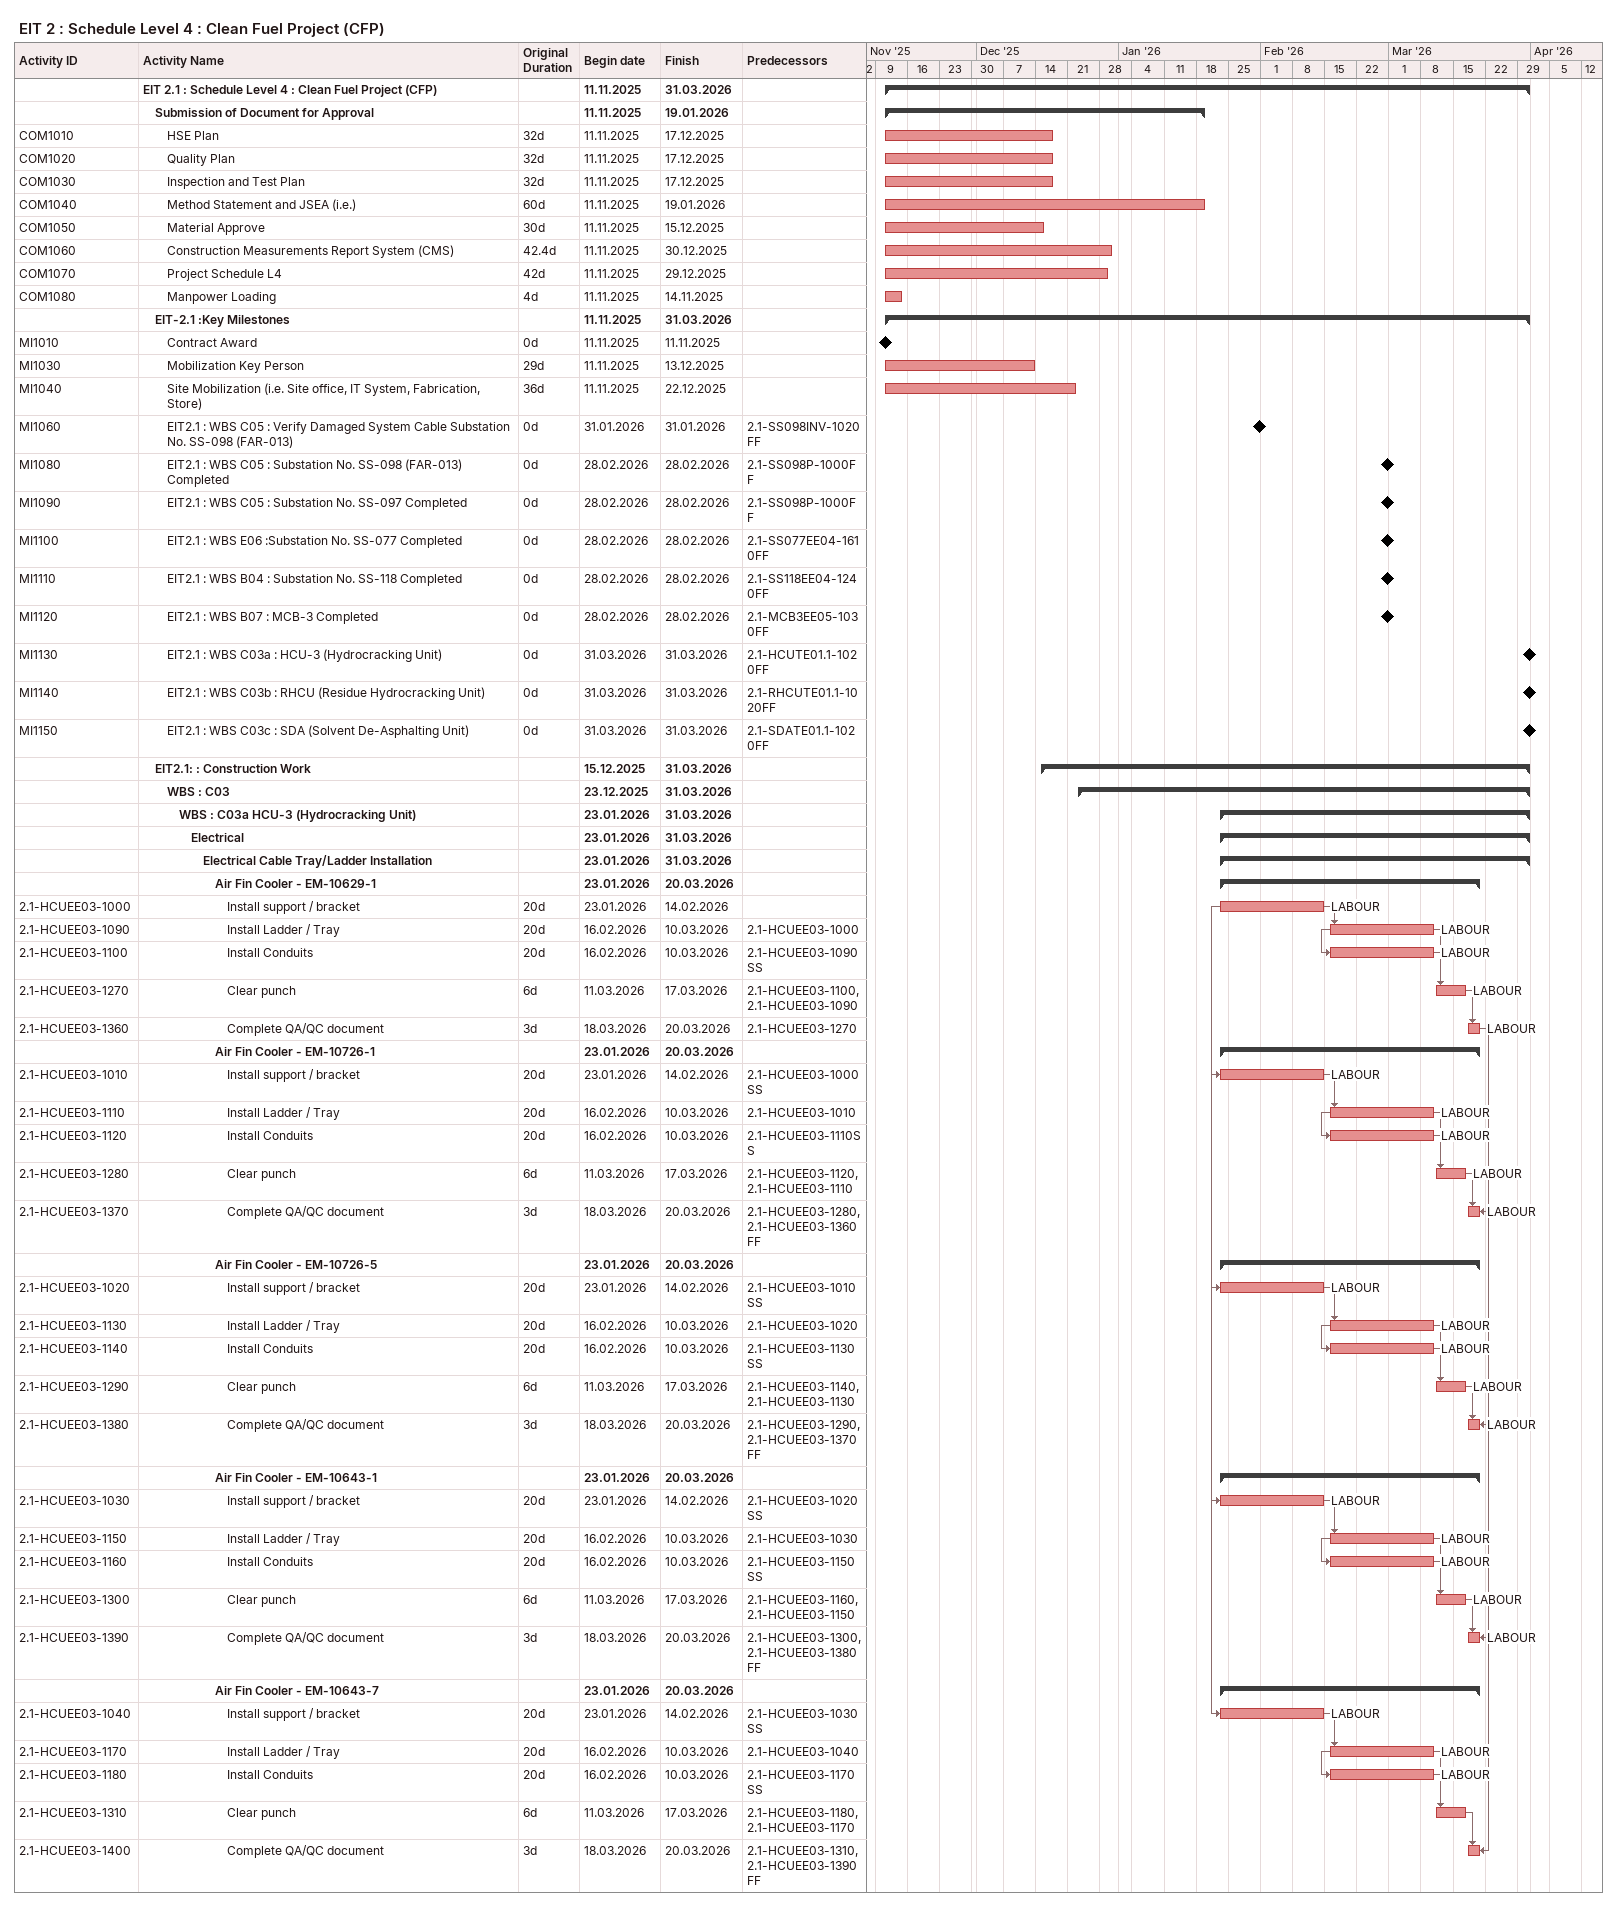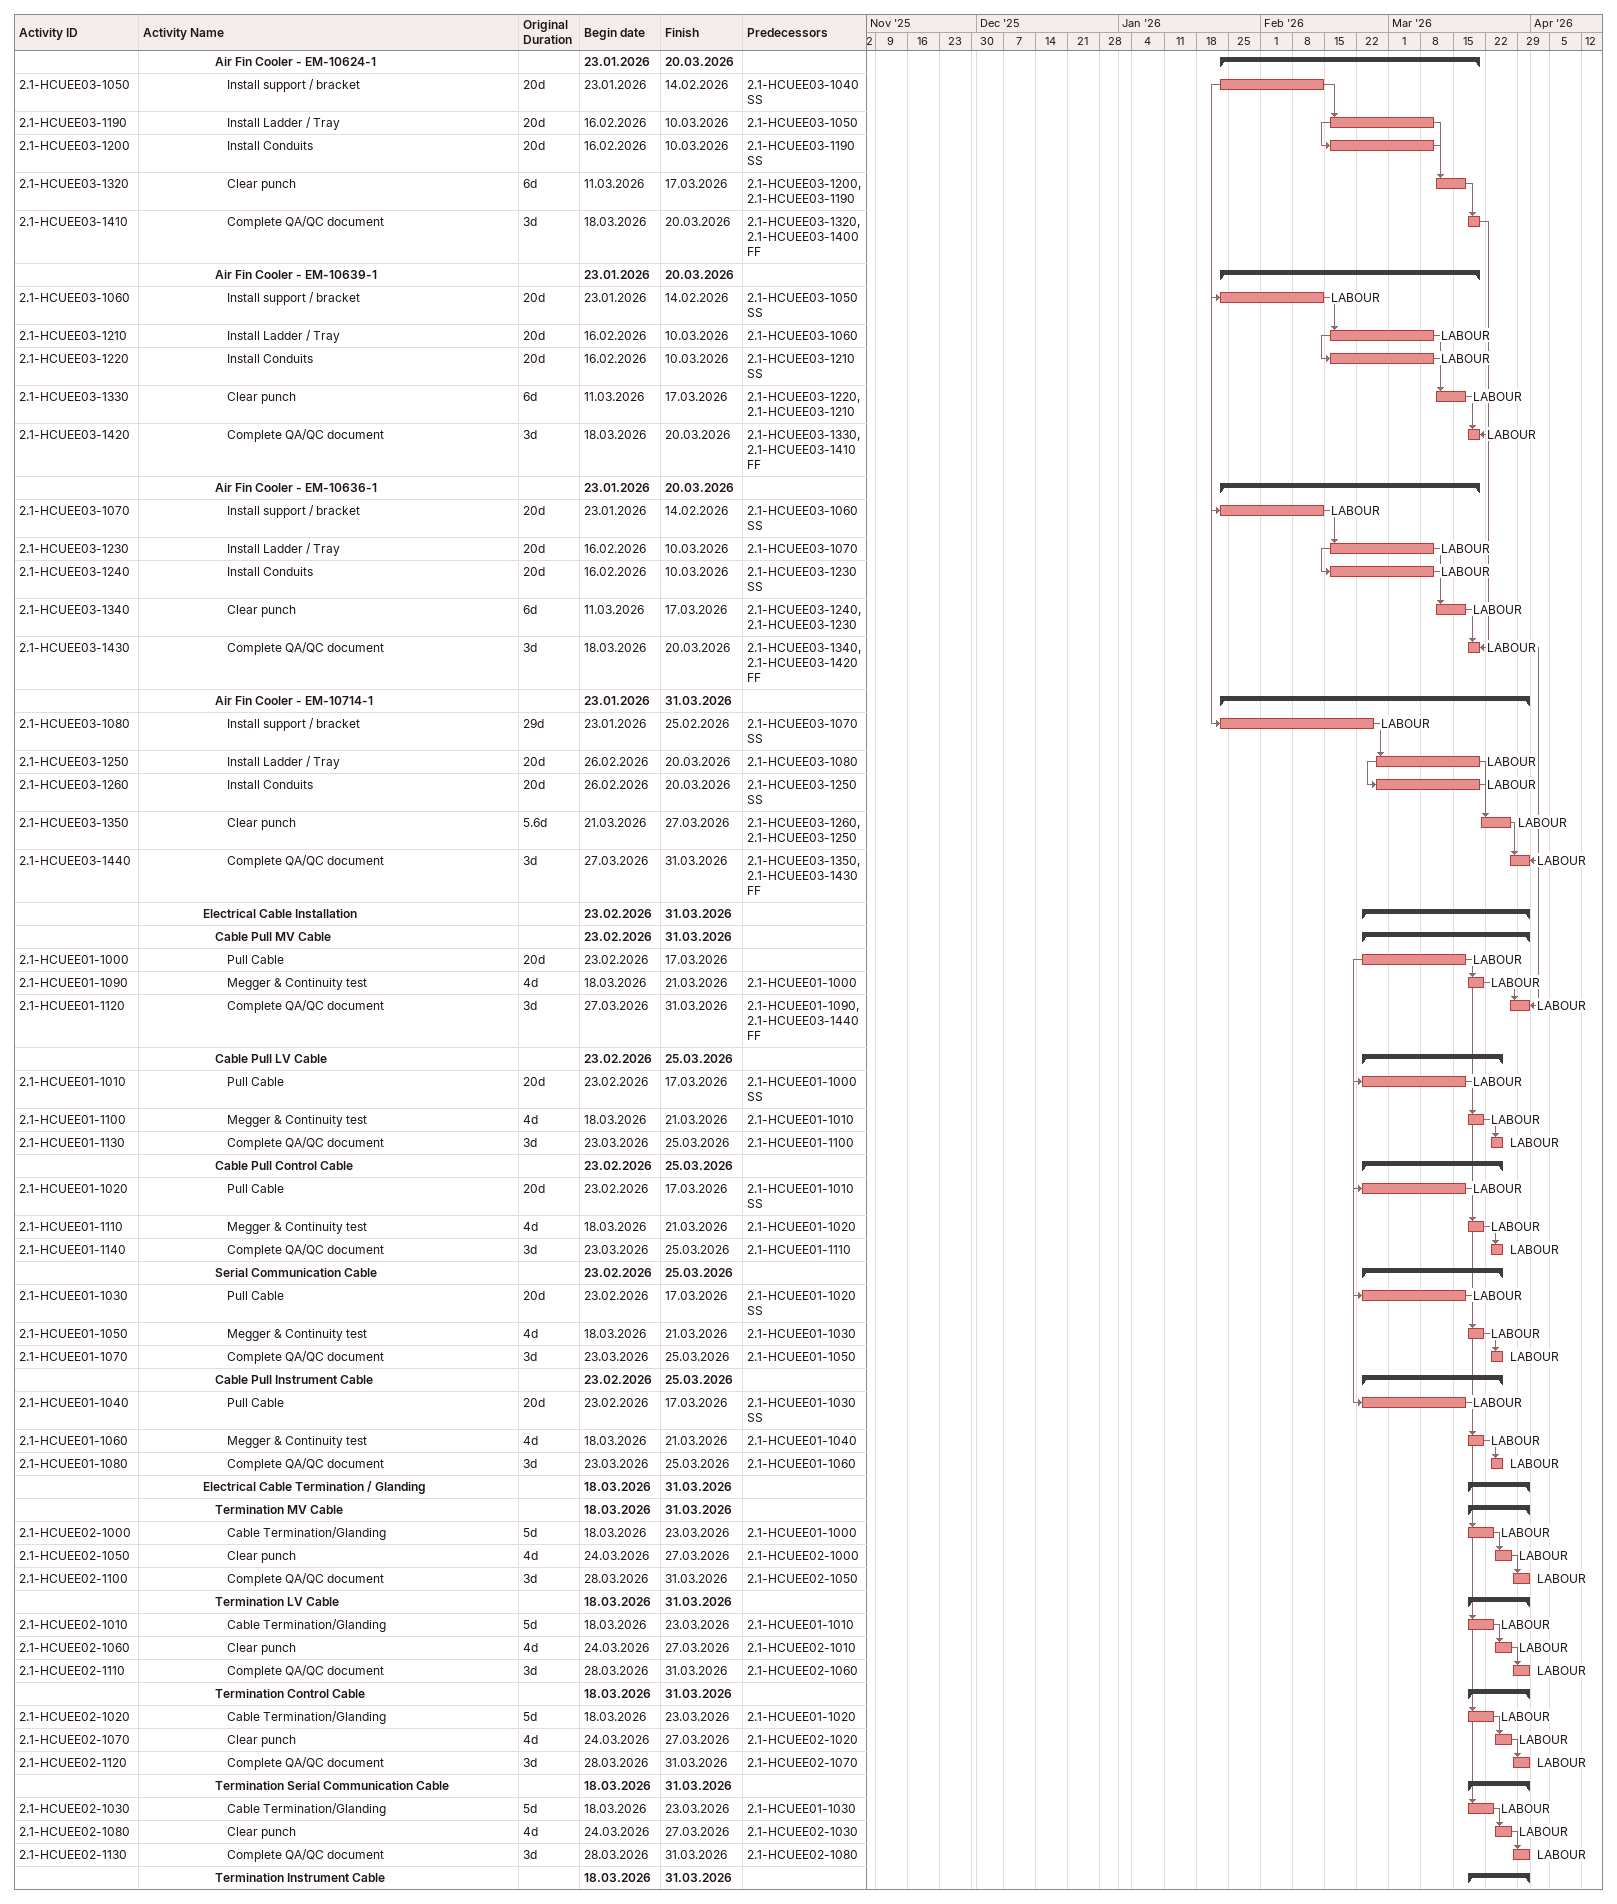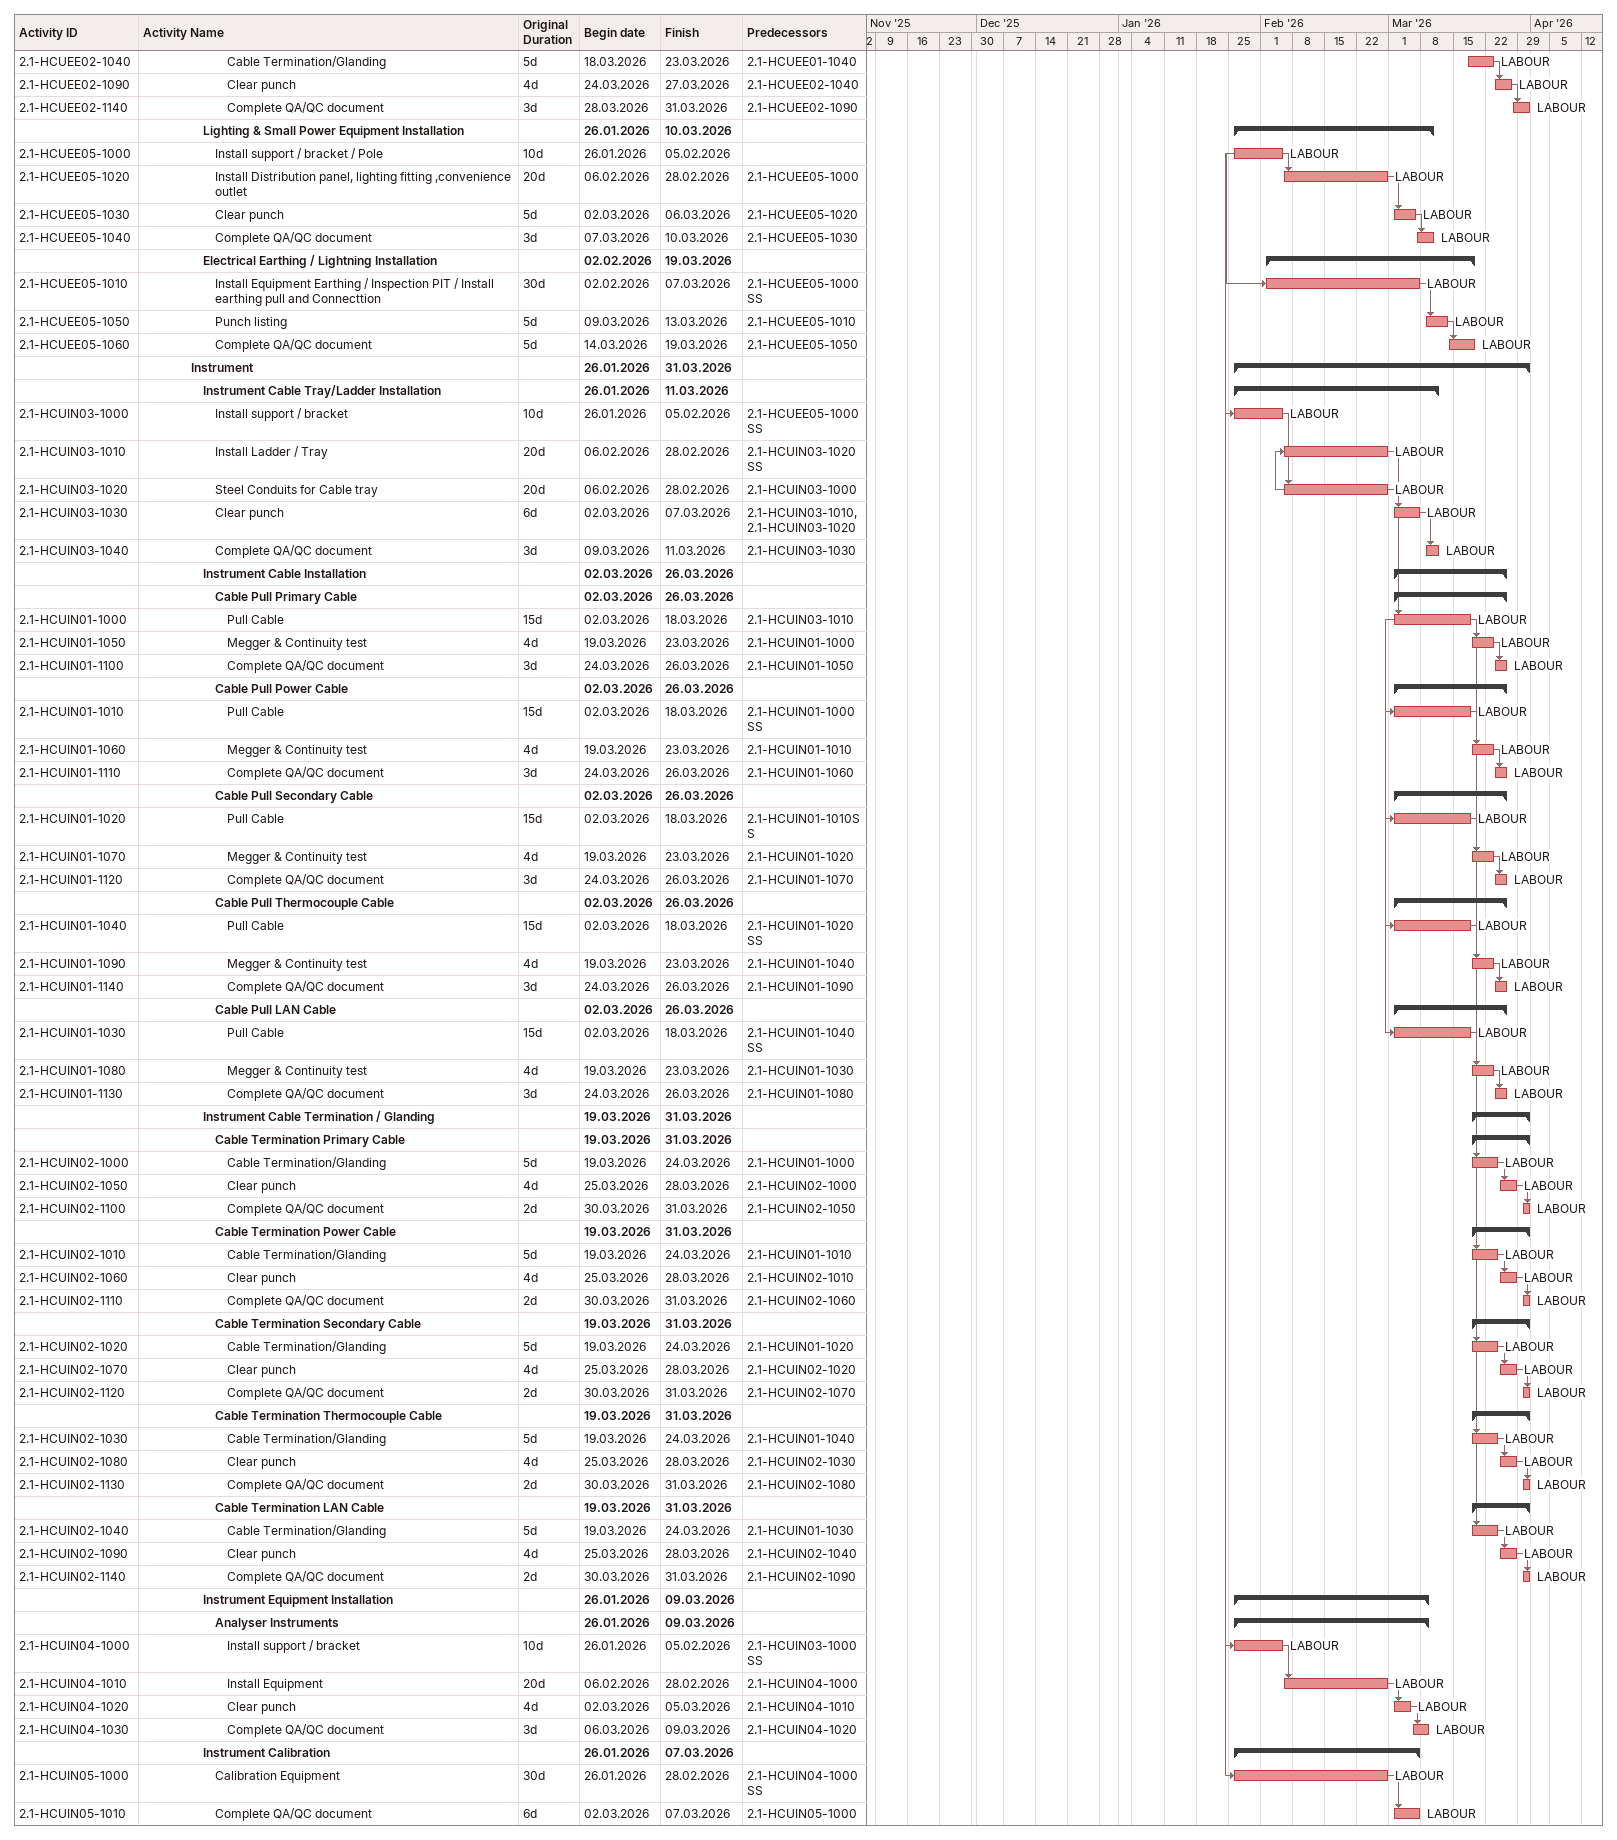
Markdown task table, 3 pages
EIT 2 : Schedule Level 4 : Clean Fuel Project (CFP)

| ID | Level | Task | Original duration | Start | Finish | Predecessors | Resources |
|---|---|---|---|---|---|---|---|
|  | 1 | **EIT 2.1 : Schedule Level 4 : Clean Fuel Project (CFP)** |  | 2025-11-11 | 2026-03-31 |  |  |
|  | 2 | **Submission of Document for Approval** |  | 2025-11-11 | 2026-01-19 |  |  |
| COM1010 | 3 | HSE Plan | 32d | 2025-11-11 | 2025-12-17 |  |  |
| COM1020 | 3 | Quality Plan | 32d | 2025-11-11 | 2025-12-17 |  |  |
| COM1030 | 3 | Inspection and Test Plan | 32d | 2025-11-11 | 2025-12-17 |  |  |
| COM1040 | 3 | Method Statement and JSEA (i.e.) | 60d | 2025-11-11 | 2026-01-19 |  |  |
| COM1050 | 3 | Material Approve | 30d | 2025-11-11 | 2025-12-15 |  |  |
| COM1060 | 3 | Construction Measurements Report System (CMS) | 42.4d | 2025-11-11 | 2025-12-30 |  |  |
| COM1070 | 3 | Project Schedule L4 | 42d | 2025-11-11 | 2025-12-29 |  |  |
| COM1080 | 3 | Manpower Loading | 4d | 2025-11-11 | 2025-11-14 |  |  |
|  | 2 | **EIT-2.1 :Key Milestones** |  | 2025-11-11 | 2026-03-31 |  |  |
| MI1010 | 3 | Contract Award | 0d | 2025-11-11 | 2025-11-11 |  |  |
| MI1030 | 3 | Mobilization Key Person | 29d | 2025-11-11 | 2025-12-13 |  |  |
| MI1040 | 3 | Site Mobilization (i.e. Site office, IT System, Fabrication, Store) | 36d | 2025-11-11 | 2025-12-22 |  |  |
| MI1060 | 3 | EIT2.1 : WBS C05 : Verify Damaged System Cable Substation No. SS-098 (FAR-013) | 0d | 2026-01-31 | 2026-01-31 | 2.1-SS098INV-1020FF |  |
| MI1080 | 3 | EIT2.1 : WBS C05 : Substation No. SS-098 (FAR-013) Completed | 0d | 2026-02-28 | 2026-02-28 | 2.1-SS098P-1000FF |  |
| MI1090 | 3 | EIT2.1 : WBS C05 : Substation No. SS-097 Completed | 0d | 2026-02-28 | 2026-02-28 | 2.1-SS098P-1000FF |  |
| MI1100 | 3 | EIT2.1 : WBS E06 :Substation No. SS-077 Completed | 0d | 2026-02-28 | 2026-02-28 | 2.1-SS077EE04-1610FF |  |
| MI1110 | 3 | EIT2.1 : WBS B04 : Substation No. SS-118 Completed | 0d | 2026-02-28 | 2026-02-28 | 2.1-SS118EE04-1240FF |  |
| MI1120 | 3 | EIT2.1 : WBS B07 : MCB-3 Completed | 0d | 2026-02-28 | 2026-02-28 | 2.1-MCB3EE05-1030FF |  |
| MI1130 | 3 | EIT2.1 : WBS C03a : HCU-3 (Hydrocracking Unit) | 0d | 2026-03-31 | 2026-03-31 | 2.1-HCUTE01.1-1020FF |  |
| MI1140 | 3 | EIT2.1 : WBS C03b : RHCU (Residue Hydrocracking Unit) | 0d | 2026-03-31 | 2026-03-31 | 2.1-RHCUTE01.1-1020FF |  |
| MI1150 | 3 | EIT2.1 : WBS C03c : SDA (Solvent De-Asphalting Unit) | 0d | 2026-03-31 | 2026-03-31 | 2.1-SDATE01.1-1020FF |  |
|  | 2 | **EIT2.1: : Construction Work** |  | 2025-12-15 | 2026-03-31 |  |  |
|  | 3 | **WBS : C03** |  | 2025-12-23 | 2026-03-31 |  |  |
|  | 4 | **WBS : C03a HCU-3 (Hydrocracking Unit)** |  | 2026-01-23 | 2026-03-31 |  |  |
|  | 5 | **Electrical** |  | 2026-01-23 | 2026-03-31 |  |  |
|  | 6 | **Electrical Cable Tray/Ladder Installation** |  | 2026-01-23 | 2026-03-31 |  |  |
|  | 7 | **Air Fin Cooler - EM-10629-1** |  | 2026-01-23 | 2026-03-20 |  |  |
| 2.1-HCUEE03-1000 | 8 | Install support / bracket | 20d | 2026-01-23 | 2026-02-14 |  | LABOUR |
| 2.1-HCUEE03-1090 | 8 | Install Ladder / Tray | 20d | 2026-02-16 | 2026-03-10 | 2.1-HCUEE03-1000 | LABOUR |
| 2.1-HCUEE03-1100 | 8 | Install Conduits | 20d | 2026-02-16 | 2026-03-10 | 2.1-HCUEE03-1090SS | LABOUR |
| 2.1-HCUEE03-1270 | 8 | Clear punch | 6d | 2026-03-11 | 2026-03-17 | 2.1-HCUEE03-1100, 2.1-HCUEE03-1090 | LABOUR |
| 2.1-HCUEE03-1360 | 8 | Complete QA/QC document | 3d | 2026-03-18 | 2026-03-20 | 2.1-HCUEE03-1270 | LABOUR |
|  | 7 | **Air Fin Cooler - EM-10726-1** |  | 2026-01-23 | 2026-03-20 |  |  |
| 2.1-HCUEE03-1010 | 8 | Install support / bracket | 20d | 2026-01-23 | 2026-02-14 | 2.1-HCUEE03-1000SS | LABOUR |
| 2.1-HCUEE03-1110 | 8 | Install Ladder / Tray | 20d | 2026-02-16 | 2026-03-10 | 2.1-HCUEE03-1010 | LABOUR |
| 2.1-HCUEE03-1120 | 8 | Install Conduits | 20d | 2026-02-16 | 2026-03-10 | 2.1-HCUEE03-1110SS | LABOUR |
| 2.1-HCUEE03-1280 | 8 | Clear punch | 6d | 2026-03-11 | 2026-03-17 | 2.1-HCUEE03-1120, 2.1-HCUEE03-1110 | LABOUR |
| 2.1-HCUEE03-1370 | 8 | Complete QA/QC document | 3d | 2026-03-18 | 2026-03-20 | 2.1-HCUEE03-1280, 2.1-HCUEE03-1360FF | LABOUR |
|  | 7 | **Air Fin Cooler - EM-10726-5** |  | 2026-01-23 | 2026-03-20 |  |  |
| 2.1-HCUEE03-1020 | 8 | Install support / bracket | 20d | 2026-01-23 | 2026-02-14 | 2.1-HCUEE03-1010SS | LABOUR |
| 2.1-HCUEE03-1130 | 8 | Install Ladder / Tray | 20d | 2026-02-16 | 2026-03-10 | 2.1-HCUEE03-1020 | LABOUR |
| 2.1-HCUEE03-1140 | 8 | Install Conduits | 20d | 2026-02-16 | 2026-03-10 | 2.1-HCUEE03-1130SS | LABOUR |
| 2.1-HCUEE03-1290 | 8 | Clear punch | 6d | 2026-03-11 | 2026-03-17 | 2.1-HCUEE03-1140, 2.1-HCUEE03-1130 | LABOUR |
| 2.1-HCUEE03-1380 | 8 | Complete QA/QC document | 3d | 2026-03-18 | 2026-03-20 | 2.1-HCUEE03-1290, 2.1-HCUEE03-1370FF | LABOUR |
|  | 7 | **Air Fin Cooler - EM-10643-1** |  | 2026-01-23 | 2026-03-20 |  |  |
| 2.1-HCUEE03-1030 | 8 | Install support / bracket | 20d | 2026-01-23 | 2026-02-14 | 2.1-HCUEE03-1020SS | LABOUR |
| 2.1-HCUEE03-1150 | 8 | Install Ladder / Tray | 20d | 2026-02-16 | 2026-03-10 | 2.1-HCUEE03-1030 | LABOUR |
| 2.1-HCUEE03-1160 | 8 | Install Conduits | 20d | 2026-02-16 | 2026-03-10 | 2.1-HCUEE03-1150SS | LABOUR |
| 2.1-HCUEE03-1300 | 8 | Clear punch | 6d | 2026-03-11 | 2026-03-17 | 2.1-HCUEE03-1160, 2.1-HCUEE03-1150 | LABOUR |
| 2.1-HCUEE03-1390 | 8 | Complete QA/QC document | 3d | 2026-03-18 | 2026-03-20 | 2.1-HCUEE03-1300, 2.1-HCUEE03-1380FF | LABOUR |
|  | 7 | **Air Fin Cooler - EM-10643-7** |  | 2026-01-23 | 2026-03-20 |  |  |
| 2.1-HCUEE03-1040 | 8 | Install support / bracket | 20d | 2026-01-23 | 2026-02-14 | 2.1-HCUEE03-1030SS | LABOUR |
| 2.1-HCUEE03-1170 | 8 | Install Ladder / Tray | 20d | 2026-02-16 | 2026-03-10 | 2.1-HCUEE03-1040 | LABOUR |
| 2.1-HCUEE03-1180 | 8 | Install Conduits | 20d | 2026-02-16 | 2026-03-10 | 2.1-HCUEE03-1170SS | LABOUR |
| 2.1-HCUEE03-1310 | 8 | Clear punch | 6d | 2026-03-11 | 2026-03-17 | 2.1-HCUEE03-1180, 2.1-HCUEE03-1170 |  |
| 2.1-HCUEE03-1400 | 8 | Complete QA/QC document | 3d | 2026-03-18 | 2026-03-20 | 2.1-HCUEE03-1310, 2.1-HCUEE03-1390FF |  |
|  | 7 | **Air Fin Cooler - EM-10624-1** |  | 2026-01-23 | 2026-03-20 |  |  |
| 2.1-HCUEE03-1050 | 8 | Install support / bracket | 20d | 2026-01-23 | 2026-02-14 | 2.1-HCUEE03-1040SS |  |
| 2.1-HCUEE03-1190 | 8 | Install Ladder / Tray | 20d | 2026-02-16 | 2026-03-10 | 2.1-HCUEE03-1050 |  |
| 2.1-HCUEE03-1200 | 8 | Install Conduits | 20d | 2026-02-16 | 2026-03-10 | 2.1-HCUEE03-1190SS |  |
| 2.1-HCUEE03-1320 | 8 | Clear punch | 6d | 2026-03-11 | 2026-03-17 | 2.1-HCUEE03-1200, 2.1-HCUEE03-1190 |  |
| 2.1-HCUEE03-1410 | 8 | Complete QA/QC document | 3d | 2026-03-18 | 2026-03-20 | 2.1-HCUEE03-1320, 2.1-HCUEE03-1400FF |  |
|  | 7 | **Air Fin Cooler - EM-10639-1** |  | 2026-01-23 | 2026-03-20 |  |  |
| 2.1-HCUEE03-1060 | 8 | Install support / bracket | 20d | 2026-01-23 | 2026-02-14 | 2.1-HCUEE03-1050SS | LABOUR |
| 2.1-HCUEE03-1210 | 8 | Install Ladder / Tray | 20d | 2026-02-16 | 2026-03-10 | 2.1-HCUEE03-1060 | LABOUR |
| 2.1-HCUEE03-1220 | 8 | Install Conduits | 20d | 2026-02-16 | 2026-03-10 | 2.1-HCUEE03-1210SS | LABOUR |
| 2.1-HCUEE03-1330 | 8 | Clear punch | 6d | 2026-03-11 | 2026-03-17 | 2.1-HCUEE03-1220, 2.1-HCUEE03-1210 | LABOUR |
| 2.1-HCUEE03-1420 | 8 | Complete QA/QC document | 3d | 2026-03-18 | 2026-03-20 | 2.1-HCUEE03-1330, 2.1-HCUEE03-1410FF | LABOUR |
|  | 7 | **Air Fin Cooler - EM-10636-1** |  | 2026-01-23 | 2026-03-20 |  |  |
| 2.1-HCUEE03-1070 | 8 | Install support / bracket | 20d | 2026-01-23 | 2026-02-14 | 2.1-HCUEE03-1060SS | LABOUR |
| 2.1-HCUEE03-1230 | 8 | Install Ladder / Tray | 20d | 2026-02-16 | 2026-03-10 | 2.1-HCUEE03-1070 | LABOUR |
| 2.1-HCUEE03-1240 | 8 | Install Conduits | 20d | 2026-02-16 | 2026-03-10 | 2.1-HCUEE03-1230SS | LABOUR |
| 2.1-HCUEE03-1340 | 8 | Clear punch | 6d | 2026-03-11 | 2026-03-17 | 2.1-HCUEE03-1240, 2.1-HCUEE03-1230 | LABOUR |
| 2.1-HCUEE03-1430 | 8 | Complete QA/QC document | 3d | 2026-03-18 | 2026-03-20 | 2.1-HCUEE03-1340, 2.1-HCUEE03-1420FF | LABOUR |
|  | 7 | **Air Fin Cooler - EM-10714-1** |  | 2026-01-23 | 2026-03-31 |  |  |
| 2.1-HCUEE03-1080 | 8 | Install support / bracket | 29d | 2026-01-23 | 2026-02-25 | 2.1-HCUEE03-1070SS | LABOUR |
| 2.1-HCUEE03-1250 | 8 | Install Ladder / Tray | 20d | 2026-02-26 | 2026-03-20 | 2.1-HCUEE03-1080 | LABOUR |
| 2.1-HCUEE03-1260 | 8 | Install Conduits | 20d | 2026-02-26 | 2026-03-20 | 2.1-HCUEE03-1250SS | LABOUR |
| 2.1-HCUEE03-1350 | 8 | Clear punch | 5.6d | 2026-03-21 | 2026-03-27 | 2.1-HCUEE03-1260, 2.1-HCUEE03-1250 | LABOUR |
| 2.1-HCUEE03-1440 | 8 | Complete QA/QC document | 3d | 2026-03-27 | 2026-03-31 | 2.1-HCUEE03-1350, 2.1-HCUEE03-1430FF | LABOUR |
|  | 6 | **Electrical Cable Installation** |  | 2026-02-23 | 2026-03-31 |  |  |
|  | 7 | **Cable Pull MV Cable** |  | 2026-02-23 | 2026-03-31 |  |  |
| 2.1-HCUEE01-1000 | 8 | Pull Cable | 20d | 2026-02-23 | 2026-03-17 |  | LABOUR |
| 2.1-HCUEE01-1090 | 8 | Megger & Continuity test | 4d | 2026-03-18 | 2026-03-21 | 2.1-HCUEE01-1000 | LABOUR |
| 2.1-HCUEE01-1120 | 8 | Complete QA/QC document | 3d | 2026-03-27 | 2026-03-31 | 2.1-HCUEE01-1090, 2.1-HCUEE03-1440FF | LABOUR |
|  | 7 | **Cable Pull LV Cable** |  | 2026-02-23 | 2026-03-25 |  |  |
| 2.1-HCUEE01-1010 | 8 | Pull Cable | 20d | 2026-02-23 | 2026-03-17 | 2.1-HCUEE01-1000SS | LABOUR |
| 2.1-HCUEE01-1100 | 8 | Megger & Continuity test | 4d | 2026-03-18 | 2026-03-21 | 2.1-HCUEE01-1010 | LABOUR |
| 2.1-HCUEE01-1130 | 8 | Complete QA/QC document | 3d | 2026-03-23 | 2026-03-25 | 2.1-HCUEE01-1100 | LABOUR |
|  | 7 | **Cable Pull Control Cable** |  | 2026-02-23 | 2026-03-25 |  |  |
| 2.1-HCUEE01-1020 | 8 | Pull Cable | 20d | 2026-02-23 | 2026-03-17 | 2.1-HCUEE01-1010SS | LABOUR |
| 2.1-HCUEE01-1110 | 8 | Megger & Continuity test | 4d | 2026-03-18 | 2026-03-21 | 2.1-HCUEE01-1020 | LABOUR |
| 2.1-HCUEE01-1140 | 8 | Complete QA/QC document | 3d | 2026-03-23 | 2026-03-25 | 2.1-HCUEE01-1110 | LABOUR |
|  | 7 | **Serial Communication Cable** |  | 2026-02-23 | 2026-03-25 |  |  |
| 2.1-HCUEE01-1030 | 8 | Pull Cable | 20d | 2026-02-23 | 2026-03-17 | 2.1-HCUEE01-1020SS | LABOUR |
| 2.1-HCUEE01-1050 | 8 | Megger & Continuity test | 4d | 2026-03-18 | 2026-03-21 | 2.1-HCUEE01-1030 | LABOUR |
| 2.1-HCUEE01-1070 | 8 | Complete QA/QC document | 3d | 2026-03-23 | 2026-03-25 | 2.1-HCUEE01-1050 | LABOUR |
|  | 7 | **Cable Pull Instrument Cable** |  | 2026-02-23 | 2026-03-25 |  |  |
| 2.1-HCUEE01-1040 | 8 | Pull Cable | 20d | 2026-02-23 | 2026-03-17 | 2.1-HCUEE01-1030SS | LABOUR |
| 2.1-HCUEE01-1060 | 8 | Megger & Continuity test | 4d | 2026-03-18 | 2026-03-21 | 2.1-HCUEE01-1040 | LABOUR |
| 2.1-HCUEE01-1080 | 8 | Complete QA/QC document | 3d | 2026-03-23 | 2026-03-25 | 2.1-HCUEE01-1060 | LABOUR |
|  | 6 | **Electrical Cable Termination / Glanding** |  | 2026-03-18 | 2026-03-31 |  |  |
|  | 7 | **Termination MV Cable** |  | 2026-03-18 | 2026-03-31 |  |  |
| 2.1-HCUEE02-1000 | 8 | Cable Termination/Glanding | 5d | 2026-03-18 | 2026-03-23 | 2.1-HCUEE01-1000 | LABOUR |
| 2.1-HCUEE02-1050 | 8 | Clear punch | 4d | 2026-03-24 | 2026-03-27 | 2.1-HCUEE02-1000 | LABOUR |
| 2.1-HCUEE02-1100 | 8 | Complete QA/QC document | 3d | 2026-03-28 | 2026-03-31 | 2.1-HCUEE02-1050 | LABOUR |
|  | 7 | **Termination LV Cable** |  | 2026-03-18 | 2026-03-31 |  |  |
| 2.1-HCUEE02-1010 | 8 | Cable Termination/Glanding | 5d | 2026-03-18 | 2026-03-23 | 2.1-HCUEE01-1010 | LABOUR |
| 2.1-HCUEE02-1060 | 8 | Clear punch | 4d | 2026-03-24 | 2026-03-27 | 2.1-HCUEE02-1010 | LABOUR |
| 2.1-HCUEE02-1110 | 8 | Complete QA/QC document | 3d | 2026-03-28 | 2026-03-31 | 2.1-HCUEE02-1060 | LABOUR |
|  | 7 | **Termination Control Cable** |  | 2026-03-18 | 2026-03-31 |  |  |
| 2.1-HCUEE02-1020 | 8 | Cable Termination/Glanding | 5d | 2026-03-18 | 2026-03-23 | 2.1-HCUEE01-1020 | LABOUR |
| 2.1-HCUEE02-1070 | 8 | Clear punch | 4d | 2026-03-24 | 2026-03-27 | 2.1-HCUEE02-1020 | LABOUR |
| 2.1-HCUEE02-1120 | 8 | Complete QA/QC document | 3d | 2026-03-28 | 2026-03-31 | 2.1-HCUEE02-1070 | LABOUR |
|  | 7 | **Termination Serial Communication Cable** |  | 2026-03-18 | 2026-03-31 |  |  |
| 2.1-HCUEE02-1030 | 8 | Cable Termination/Glanding | 5d | 2026-03-18 | 2026-03-23 | 2.1-HCUEE01-1030 | LABOUR |
| 2.1-HCUEE02-1080 | 8 | Clear punch | 4d | 2026-03-24 | 2026-03-27 | 2.1-HCUEE02-1030 | LABOUR |
| 2.1-HCUEE02-1130 | 8 | Complete QA/QC document | 3d | 2026-03-28 | 2026-03-31 | 2.1-HCUEE02-1080 | LABOUR |
|  | 7 | **Termination Instrument Cable** |  | 2026-03-18 | 2026-03-31 |  |  |
| 2.1-HCUEE02-1040 | 8 | Cable Termination/Glanding | 5d | 2026-03-18 | 2026-03-23 | 2.1-HCUEE01-1040 | LABOUR |
| 2.1-HCUEE02-1090 | 8 | Clear punch | 4d | 2026-03-24 | 2026-03-27 | 2.1-HCUEE02-1040 | LABOUR |
| 2.1-HCUEE02-1140 | 8 | Complete QA/QC document | 3d | 2026-03-28 | 2026-03-31 | 2.1-HCUEE02-1090 | LABOUR |
|  | 6 | **Lighting & Small Power Equipment Installation** |  | 2026-01-26 | 2026-03-10 |  |  |
| 2.1-HCUEE05-1000 | 7 | Install support / bracket / Pole | 10d | 2026-01-26 | 2026-02-05 |  | LABOUR |
| 2.1-HCUEE05-1020 | 7 | Install Distribution panel, lighting fitting ,convenience outlet | 20d | 2026-02-06 | 2026-02-28 | 2.1-HCUEE05-1000 | LABOUR |
| 2.1-HCUEE05-1030 | 7 | Clear punch | 5d | 2026-03-02 | 2026-03-06 | 2.1-HCUEE05-1020 | LABOUR |
| 2.1-HCUEE05-1040 | 7 | Complete QA/QC document | 3d | 2026-03-07 | 2026-03-10 | 2.1-HCUEE05-1030 | LABOUR |
|  | 6 | **Electrical Earthing / Lightning Installation** |  | 2026-02-02 | 2026-03-19 |  |  |
| 2.1-HCUEE05-1010 | 7 | Install Equipment Earthing / Inspection PIT / Install earthing pull and Connecttion | 30d | 2026-02-02 | 2026-03-07 | 2.1-HCUEE05-1000SS | LABOUR |
| 2.1-HCUEE05-1050 | 7 | Punch listing | 5d | 2026-03-09 | 2026-03-13 | 2.1-HCUEE05-1010 | LABOUR |
| 2.1-HCUEE05-1060 | 7 | Complete QA/QC document | 5d | 2026-03-14 | 2026-03-19 | 2.1-HCUEE05-1050 | LABOUR |
|  | 5 | **Instrument** |  | 2026-01-26 | 2026-03-31 |  |  |
|  | 6 | **Instrument Cable Tray/Ladder Installation** |  | 2026-01-26 | 2026-03-11 |  |  |
| 2.1-HCUIN03-1000 | 7 | Install support / bracket | 10d | 2026-01-26 | 2026-02-05 | 2.1-HCUEE05-1000SS | LABOUR |
| 2.1-HCUIN03-1010 | 7 | Install Ladder / Tray | 20d | 2026-02-06 | 2026-02-28 | 2.1-HCUIN03-1020SS | LABOUR |
| 2.1-HCUIN03-1020 | 7 | Steel Conduits for Cable tray | 20d | 2026-02-06 | 2026-02-28 | 2.1-HCUIN03-1000 | LABOUR |
| 2.1-HCUIN03-1030 | 7 | Clear punch | 6d | 2026-03-02 | 2026-03-07 | 2.1-HCUIN03-1010, 2.1-HCUIN03-1020 | LABOUR |
| 2.1-HCUIN03-1040 | 7 | Complete QA/QC document | 3d | 2026-03-09 | 2026-03-11 | 2.1-HCUIN03-1030 | LABOUR |
|  | 6 | **Instrument Cable Installation** |  | 2026-03-02 | 2026-03-26 |  |  |
|  | 7 | **Cable Pull Primary Cable** |  | 2026-03-02 | 2026-03-26 |  |  |
| 2.1-HCUIN01-1000 | 8 | Pull Cable | 15d | 2026-03-02 | 2026-03-18 | 2.1-HCUIN03-1010 | LABOUR |
| 2.1-HCUIN01-1050 | 8 | Megger & Continuity test | 4d | 2026-03-19 | 2026-03-23 | 2.1-HCUIN01-1000 | LABOUR |
| 2.1-HCUIN01-1100 | 8 | Complete QA/QC document | 3d | 2026-03-24 | 2026-03-26 | 2.1-HCUIN01-1050 | LABOUR |
|  | 7 | **Cable Pull Power Cable** |  | 2026-03-02 | 2026-03-26 |  |  |
| 2.1-HCUIN01-1010 | 8 | Pull Cable | 15d | 2026-03-02 | 2026-03-18 | 2.1-HCUIN01-1000SS | LABOUR |
| 2.1-HCUIN01-1060 | 8 | Megger & Continuity test | 4d | 2026-03-19 | 2026-03-23 | 2.1-HCUIN01-1010 | LABOUR |
| 2.1-HCUIN01-1110 | 8 | Complete QA/QC document | 3d | 2026-03-24 | 2026-03-26 | 2.1-HCUIN01-1060 | LABOUR |
|  | 7 | **Cable Pull Secondary Cable** |  | 2026-03-02 | 2026-03-26 |  |  |
| 2.1-HCUIN01-1020 | 8 | Pull Cable | 15d | 2026-03-02 | 2026-03-18 | 2.1-HCUIN01-1010SS | LABOUR |
| 2.1-HCUIN01-1070 | 8 | Megger & Continuity test | 4d | 2026-03-19 | 2026-03-23 | 2.1-HCUIN01-1020 | LABOUR |
| 2.1-HCUIN01-1120 | 8 | Complete QA/QC document | 3d | 2026-03-24 | 2026-03-26 | 2.1-HCUIN01-1070 | LABOUR |
|  | 7 | **Cable Pull Thermocouple Cable** |  | 2026-03-02 | 2026-03-26 |  |  |
| 2.1-HCUIN01-1040 | 8 | Pull Cable | 15d | 2026-03-02 | 2026-03-18 | 2.1-HCUIN01-1020SS | LABOUR |
| 2.1-HCUIN01-1090 | 8 | Megger & Continuity test | 4d | 2026-03-19 | 2026-03-23 | 2.1-HCUIN01-1040 | LABOUR |
| 2.1-HCUIN01-1140 | 8 | Complete QA/QC document | 3d | 2026-03-24 | 2026-03-26 | 2.1-HCUIN01-1090 | LABOUR |
|  | 7 | **Cable Pull LAN Cable** |  | 2026-03-02 | 2026-03-26 |  |  |
| 2.1-HCUIN01-1030 | 8 | Pull Cable | 15d | 2026-03-02 | 2026-03-18 | 2.1-HCUIN01-1040SS | LABOUR |
| 2.1-HCUIN01-1080 | 8 | Megger & Continuity test | 4d | 2026-03-19 | 2026-03-23 | 2.1-HCUIN01-1030 | LABOUR |
| 2.1-HCUIN01-1130 | 8 | Complete QA/QC document | 3d | 2026-03-24 | 2026-03-26 | 2.1-HCUIN01-1080 | LABOUR |
|  | 6 | **Instrument Cable Termination / Glanding** |  | 2026-03-19 | 2026-03-31 |  |  |
|  | 7 | **Cable Termination Primary Cable** |  | 2026-03-19 | 2026-03-31 |  |  |
| 2.1-HCUIN02-1000 | 8 | Cable Termination/Glanding | 5d | 2026-03-19 | 2026-03-24 | 2.1-HCUIN01-1000 | LABOUR |
| 2.1-HCUIN02-1050 | 8 | Clear punch | 4d | 2026-03-25 | 2026-03-28 | 2.1-HCUIN02-1000 | LABOUR |
| 2.1-HCUIN02-1100 | 8 | Complete QA/QC document | 2d | 2026-03-30 | 2026-03-31 | 2.1-HCUIN02-1050 | LABOUR |
|  | 7 | **Cable Termination Power Cable** |  | 2026-03-19 | 2026-03-31 |  |  |
| 2.1-HCUIN02-1010 | 8 | Cable Termination/Glanding | 5d | 2026-03-19 | 2026-03-24 | 2.1-HCUIN01-1010 | LABOUR |
| 2.1-HCUIN02-1060 | 8 | Clear punch | 4d | 2026-03-25 | 2026-03-28 | 2.1-HCUIN02-1010 | LABOUR |
| 2.1-HCUIN02-1110 | 8 | Complete QA/QC document | 2d | 2026-03-30 | 2026-03-31 | 2.1-HCUIN02-1060 | LABOUR |
|  | 7 | **Cable Termination Secondary Cable** |  | 2026-03-19 | 2026-03-31 |  |  |
| 2.1-HCUIN02-1020 | 8 | Cable Termination/Glanding | 5d | 2026-03-19 | 2026-03-24 | 2.1-HCUIN01-1020 | LABOUR |
| 2.1-HCUIN02-1070 | 8 | Clear punch | 4d | 2026-03-25 | 2026-03-28 | 2.1-HCUIN02-1020 | LABOUR |
| 2.1-HCUIN02-1120 | 8 | Complete QA/QC document | 2d | 2026-03-30 | 2026-03-31 | 2.1-HCUIN02-1070 | LABOUR |
|  | 7 | **Cable Termination Thermocouple Cable** |  | 2026-03-19 | 2026-03-31 |  |  |
| 2.1-HCUIN02-1030 | 8 | Cable Termination/Glanding | 5d | 2026-03-19 | 2026-03-24 | 2.1-HCUIN01-1040 | LABOUR |
| 2.1-HCUIN02-1080 | 8 | Clear punch | 4d | 2026-03-25 | 2026-03-28 | 2.1-HCUIN02-1030 | LABOUR |
| 2.1-HCUIN02-1130 | 8 | Complete QA/QC document | 2d | 2026-03-30 | 2026-03-31 | 2.1-HCUIN02-1080 | LABOUR |
|  | 7 | **Cable Termination LAN Cable** |  | 2026-03-19 | 2026-03-31 |  |  |
| 2.1-HCUIN02-1040 | 8 | Cable Termination/Glanding | 5d | 2026-03-19 | 2026-03-24 | 2.1-HCUIN01-1030 | LABOUR |
| 2.1-HCUIN02-1090 | 8 | Clear punch | 4d | 2026-03-25 | 2026-03-28 | 2.1-HCUIN02-1040 | LABOUR |
| 2.1-HCUIN02-1140 | 8 | Complete QA/QC document | 2d | 2026-03-30 | 2026-03-31 | 2.1-HCUIN02-1090 | LABOUR |
|  | 6 | **Instrument Equipment Installation** |  | 2026-01-26 | 2026-03-09 |  |  |
|  | 7 | **Analyser Instruments** |  | 2026-01-26 | 2026-03-09 |  |  |
| 2.1-HCUIN04-1000 | 8 | Install support / bracket | 10d | 2026-01-26 | 2026-02-05 | 2.1-HCUIN03-1000SS | LABOUR |
| 2.1-HCUIN04-1010 | 8 | Install Equipment | 20d | 2026-02-06 | 2026-02-28 | 2.1-HCUIN04-1000 | LABOUR |
| 2.1-HCUIN04-1020 | 8 | Clear punch | 4d | 2026-03-02 | 2026-03-05 | 2.1-HCUIN04-1010 | LABOUR |
| 2.1-HCUIN04-1030 | 8 | Complete QA/QC document | 3d | 2026-03-06 | 2026-03-09 | 2.1-HCUIN04-1020 | LABOUR |
|  | 6 | **Instrument Calibration** |  | 2026-01-26 | 2026-03-07 |  |  |
| 2.1-HCUIN05-1000 | 7 | Calibration Equipment | 30d | 2026-01-26 | 2026-02-28 | 2.1-HCUIN04-1000SS | LABOUR |
| 2.1-HCUIN05-1010 | 7 | Complete QA/QC document | 6d | 2026-03-02 | 2026-03-07 | 2.1-HCUIN05-1000 | LABOUR |
